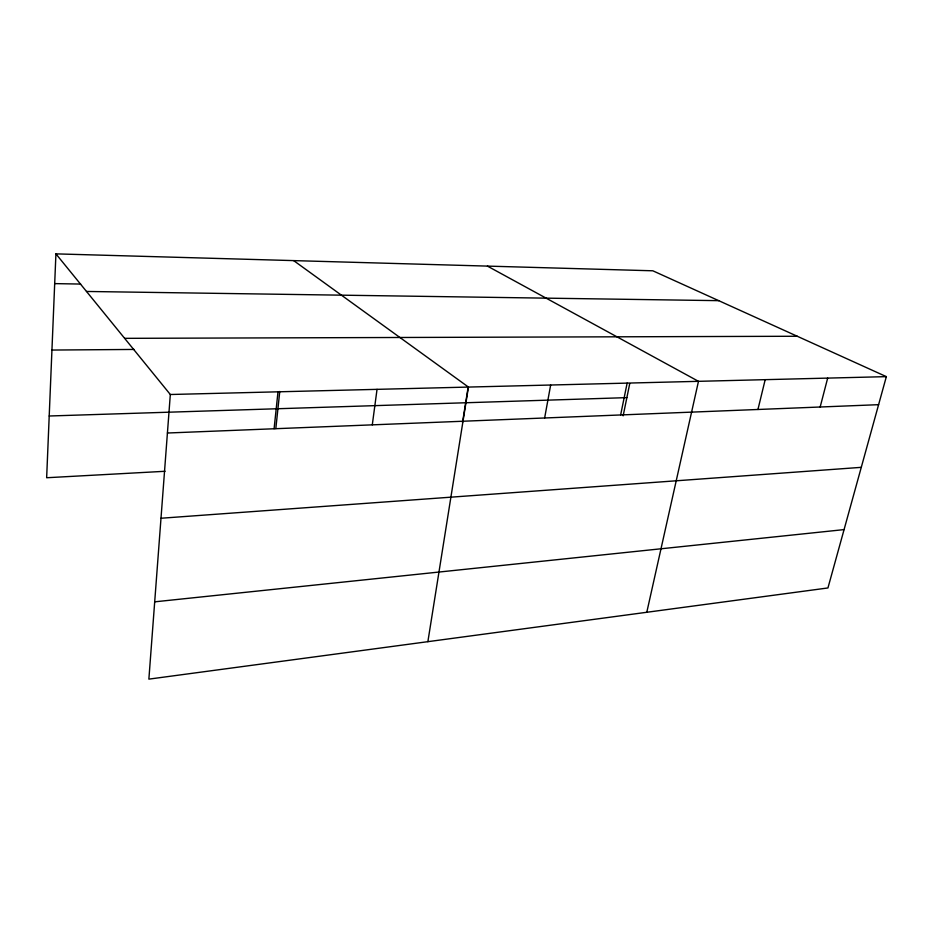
<?xml version="1.0" encoding="UTF-8"?>
<svg xmlns="http://www.w3.org/2000/svg" width="933" height="933" viewBox="0 0 933 933"><rect width="100%" height="100%" fill="white"/><g stroke="black" fill="none" stroke-linecap="round" stroke-linejoin="round"><path stroke-width="1.4" d="M55.922 253.869L170.319 394.507L148.872 679.131L827.944 587.953L886.35 376.64L652.832 270.792L55.922 253.869L46.65 477.743L165.083 471.282M274.092 428.76L277.999 391.813M275.818 428.585L279.76 391.475M372.29 424.853L377.037 389.353M462.5 422.649L468.168 387.02M427.874 641.671L468.436 387.067L293.662 260.61M544.639 417.984L550.657 385.014M620.643 414.952L627.139 383.101M623.151 415.826L629.74 383.603M646.791 612.27L698.479 381.329L487.423 266.103M757.946 409.482L765.188 379.661M820.165 406.998L827.676 378.098M154.691 601.832L844.073 529.606M160.989 518.247L861.287 467.34M167.415 433.017L878.606 404.677M49.204 416.001L626.871 397.633M170.319 394.507L886.35 376.64M51.933 350.05L134.13 349.443M124.625 338.341L797.237 336.253M86.501 291.458L718.725 300.659M54.685 283.609L80.623 284.064"/></g></svg>
